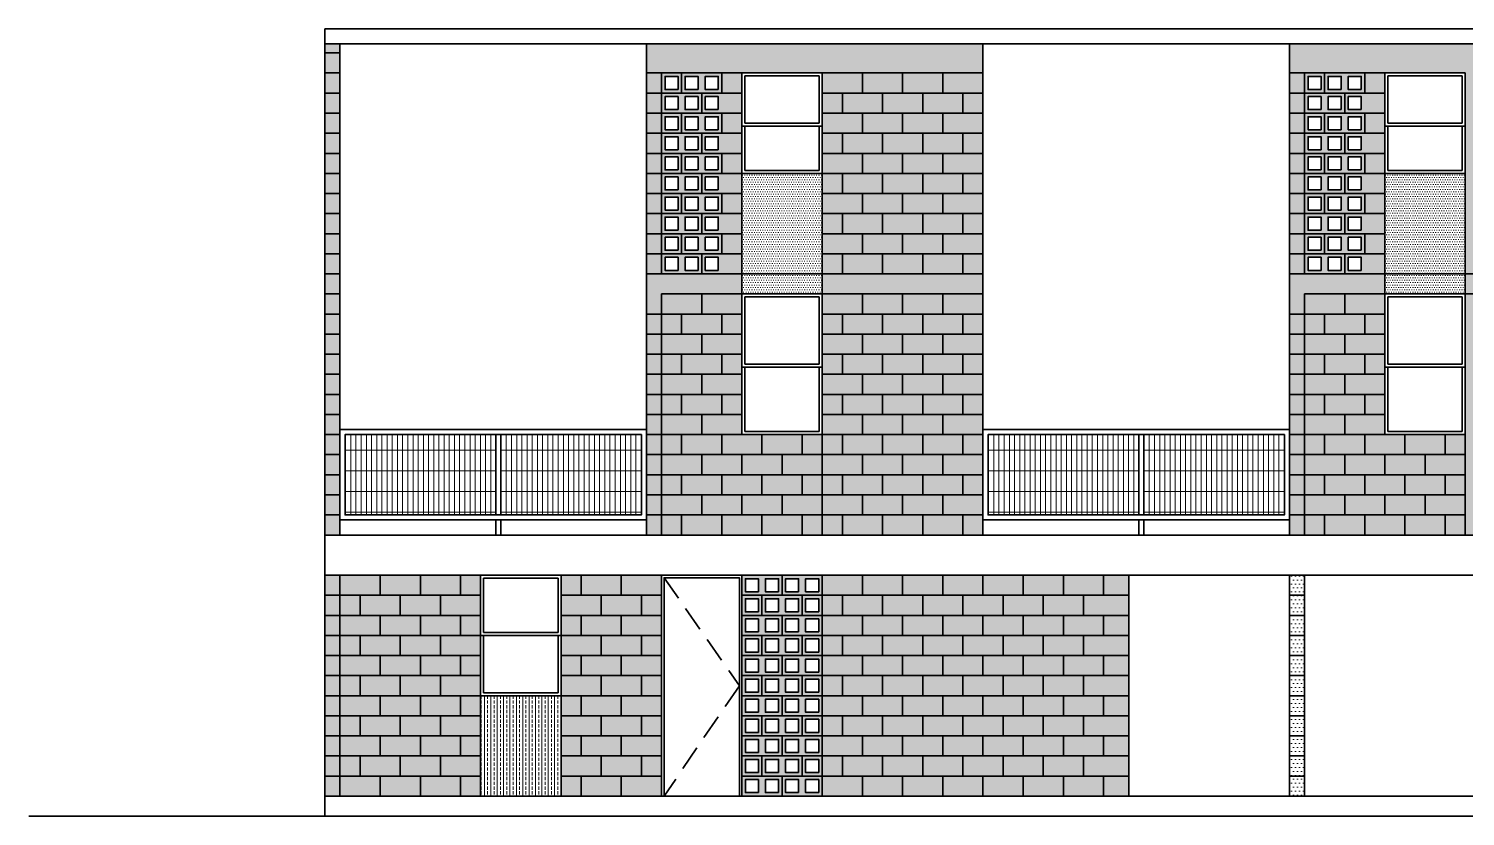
# Model space of a CAD drawing. Header units: inches. Extents: x 5.4 to 30.9, y 7.9 to 27.5.
# Drawn here: x 5.36 to 19.66, y 7.87 to 15.71 of the extents above; entities that cross this region are included whole.
import ezdxf

# ---------------------------------------------------------------- set-up
doc = ezdxf.new("R2010")
doc.units = ezdxf.units.IN
doc.header["$MEASUREMENT"] = 0
doc.linetypes.add('HIDDEN', pattern=[0.375, 0.25, -0.125])
for name, color, linetype, lineweight in [('A-ELEV-MBE1', 7, 'Continuous', 35), ('A-ELEV-PATT', 8, 'Continuous', 18), ('A-SECT-MCUT', 7, 'Continuous', 35)]:
    doc.layers.add(name, color=color, linetype=linetype, lineweight=lineweight)
pattern_1 = [(90, (-22.28108, -252.227514), (-0.05159375, 2e-17), []), (180, (-22.28108, -252.22751), (-8e-17, -0.206375), [])]
pattern_2 = [(90, (-28.68108, -252.227514), (-0.05159375, 2e-17), []), (180, (-28.68108, -252.22751), (-8e-17, -0.206375), [])]
pattern_3 = [(360, (-15.88108, -252.227514), (0.01984375, 0.0396875), [0, -0.0396875])]

msp = doc.modelspace()

# ---------------------------------------------------------------- hatches: boundary and pattern name
at = {"layer": 'A-ELEV-PATT'}
h = msp.add_hatch(dxfattribs=at)
h.set_pattern_fill('DOTS', color=256, scale=0.025, angle=180, style=0)
h.set_pattern_definition(pattern_3)
h.paths.add_polyline_path([(8.462, 15.274), (8.312, 15.274), (8.312, 10.674), (8.462, 10.674)])
h.paths.add_polyline_path([(8.462, 15.565), (8.312, 15.565), (8.312, 15.274), (8.462, 15.274)])
h = msp.add_hatch(dxfattribs=at)
h.set_pattern_fill('DOTS', color=256, scale=0.025, angle=180, style=0)
h.set_pattern_definition(pattern_3)
h.paths.add_polyline_path([(14.862, 15.565), (11.512, 15.565), (11.512, 10.674), (14.862, 10.674)])
h.paths.add_polyline_path([(13.262, 11.674), (12.462, 11.674), (12.462, 15.274), (13.262, 15.274)], flags=16)
h.paths.add_polyline_path([(12.227, 13.509), (12.097, 13.509), (12.097, 13.639), (12.227, 13.639)], flags=16)
h.paths.add_polyline_path([(12.227, 13.439), (12.227, 13.309), (12.097, 13.309), (12.097, 13.439)], flags=16)
h.paths.add_polyline_path([(12.227, 13.709), (12.097, 13.709), (12.097, 13.839), (12.227, 13.839)], flags=16)
h.paths.add_polyline_path([(12.227, 13.909), (12.097, 13.909), (12.097, 14.039), (12.227, 14.039)], flags=16)
h.paths.add_polyline_path([(12.227, 14.109), (12.097, 14.109), (12.097, 14.239), (12.227, 14.239)], flags=16)
h.paths.add_polyline_path([(12.227, 14.309), (12.097, 14.309), (12.097, 14.439), (12.227, 14.439)], flags=16)
h.paths.add_polyline_path([(12.027, 13.509), (11.897, 13.509), (11.897, 13.639), (12.027, 13.639)], flags=16)
h.paths.add_polyline_path([(12.027, 13.439), (12.027, 13.309), (11.897, 13.309), (11.897, 13.439)], flags=16)
h.paths.add_polyline_path([(12.027, 13.709), (11.897, 13.709), (11.897, 13.839), (12.027, 13.839)], flags=16)
h.paths.add_polyline_path([(12.027, 13.909), (11.897, 13.909), (11.897, 14.039), (12.027, 14.039)], flags=16)
h.paths.add_polyline_path([(12.227, 14.509), (12.097, 14.509), (12.097, 14.639), (12.227, 14.639)], flags=16)
h.paths.add_polyline_path([(12.027, 14.109), (11.897, 14.109), (11.897, 14.239), (12.027, 14.239)], flags=16)
h.paths.add_polyline_path([(12.027, 14.309), (11.897, 14.309), (11.897, 14.439), (12.027, 14.439)], flags=16)
h.paths.add_polyline_path([(12.227, 14.709), (12.097, 14.709), (12.097, 14.839), (12.227, 14.839)], flags=16)
h.paths.add_polyline_path([(11.827, 13.509), (11.697, 13.509), (11.697, 13.639), (11.827, 13.639)], flags=16)
h.paths.add_polyline_path([(11.827, 13.439), (11.827, 13.309), (11.697, 13.309), (11.697, 13.439)], flags=16)
h.paths.add_polyline_path([(11.827, 13.709), (11.697, 13.709), (11.697, 13.839), (11.827, 13.839)], flags=16)
h.paths.add_polyline_path([(12.027, 14.509), (11.897, 14.509), (11.897, 14.639), (12.027, 14.639)], flags=16)
h.paths.add_polyline_path([(11.827, 13.909), (11.697, 13.909), (11.697, 14.039), (11.827, 14.039)], flags=16)
h.paths.add_polyline_path([(12.227, 14.909), (12.097, 14.909), (12.097, 15.039), (12.227, 15.039)], flags=16)
h.paths.add_polyline_path([(11.827, 14.109), (11.697, 14.109), (11.697, 14.239), (11.827, 14.239)], flags=16)
h.paths.add_polyline_path([(12.027, 14.709), (11.897, 14.709), (11.897, 14.839), (12.027, 14.839)], flags=16)
h.paths.add_polyline_path([(11.827, 14.309), (11.697, 14.309), (11.697, 14.439), (11.827, 14.439)], flags=16)
h.paths.add_polyline_path([(12.227, 15.109), (12.097, 15.109), (12.097, 15.239), (12.227, 15.239)], flags=16)
h.paths.add_polyline_path([(11.827, 14.509), (11.697, 14.509), (11.697, 14.639), (11.827, 14.639)], flags=16)
h.paths.add_polyline_path([(12.027, 14.909), (11.897, 14.909), (11.897, 15.039), (12.027, 15.039)], flags=16)
h.paths.add_polyline_path([(11.827, 14.709), (11.697, 14.709), (11.697, 14.839), (11.827, 14.839)], flags=16)
h.paths.add_polyline_path([(12.027, 15.109), (11.897, 15.109), (11.897, 15.239), (12.027, 15.239)], flags=16)
h.paths.add_polyline_path([(11.827, 14.909), (11.697, 14.909), (11.697, 15.039), (11.827, 15.039)], flags=16)
h.paths.add_polyline_path([(11.827, 15.109), (11.697, 15.109), (11.697, 15.239), (11.827, 15.239)], flags=16)
h = msp.add_hatch(dxfattribs=at)
h.set_pattern_fill('DOTS', color=256, scale=0.025, angle=180, style=0)
h.set_pattern_definition([(360, (-9.48108, -252.227514), (0.01984375, 0.0396875), [0, -0.0396875])])
h.paths.add_polyline_path([(21.262, 15.565), (17.912, 15.565), (17.912, 10.674), (21.262, 10.674)])
h.paths.add_polyline_path([(19.662, 11.674), (18.862, 11.674), (18.862, 15.274), (19.662, 15.274)], flags=16)
h.paths.add_polyline_path([(18.627, 13.509), (18.497, 13.509), (18.497, 13.639), (18.627, 13.639)], flags=16)
h.paths.add_polyline_path([(18.627, 13.439), (18.627, 13.309), (18.497, 13.309), (18.497, 13.439)], flags=16)
h.paths.add_polyline_path([(18.627, 13.709), (18.497, 13.709), (18.497, 13.839), (18.627, 13.839)], flags=16)
h.paths.add_polyline_path([(18.627, 13.909), (18.497, 13.909), (18.497, 14.039), (18.627, 14.039)], flags=16)
h.paths.add_polyline_path([(18.627, 14.109), (18.497, 14.109), (18.497, 14.239), (18.627, 14.239)], flags=16)
h.paths.add_polyline_path([(18.627, 14.309), (18.497, 14.309), (18.497, 14.439), (18.627, 14.439)], flags=16)
h.paths.add_polyline_path([(18.427, 13.509), (18.297, 13.509), (18.297, 13.639), (18.427, 13.639)], flags=16)
h.paths.add_polyline_path([(18.427, 13.439), (18.427, 13.309), (18.297, 13.309), (18.297, 13.439)], flags=16)
h.paths.add_polyline_path([(18.427, 13.709), (18.297, 13.709), (18.297, 13.839), (18.427, 13.839)], flags=16)
h.paths.add_polyline_path([(18.427, 13.909), (18.297, 13.909), (18.297, 14.039), (18.427, 14.039)], flags=16)
h.paths.add_polyline_path([(18.627, 14.509), (18.497, 14.509), (18.497, 14.639), (18.627, 14.639)], flags=16)
h.paths.add_polyline_path([(18.427, 14.109), (18.297, 14.109), (18.297, 14.239), (18.427, 14.239)], flags=16)
h.paths.add_polyline_path([(18.427, 14.309), (18.297, 14.309), (18.297, 14.439), (18.427, 14.439)], flags=16)
h.paths.add_polyline_path([(18.627, 14.709), (18.497, 14.709), (18.497, 14.839), (18.627, 14.839)], flags=16)
h.paths.add_polyline_path([(18.227, 13.509), (18.097, 13.509), (18.097, 13.639), (18.227, 13.639)], flags=16)
h.paths.add_polyline_path([(18.227, 13.439), (18.227, 13.309), (18.097, 13.309), (18.097, 13.439)], flags=16)
h.paths.add_polyline_path([(18.227, 13.709), (18.097, 13.709), (18.097, 13.839), (18.227, 13.839)], flags=16)
h.paths.add_polyline_path([(18.427, 14.509), (18.297, 14.509), (18.297, 14.639), (18.427, 14.639)], flags=16)
h.paths.add_polyline_path([(18.227, 13.909), (18.097, 13.909), (18.097, 14.039), (18.227, 14.039)], flags=16)
h.paths.add_polyline_path([(18.627, 14.909), (18.497, 14.909), (18.497, 15.039), (18.627, 15.039)], flags=16)
h.paths.add_polyline_path([(18.227, 14.109), (18.097, 14.109), (18.097, 14.239), (18.227, 14.239)], flags=16)
h.paths.add_polyline_path([(18.427, 14.709), (18.297, 14.709), (18.297, 14.839), (18.427, 14.839)], flags=16)
h.paths.add_polyline_path([(18.227, 14.309), (18.097, 14.309), (18.097, 14.439), (18.227, 14.439)], flags=16)
h.paths.add_polyline_path([(18.627, 15.109), (18.497, 15.109), (18.497, 15.239), (18.627, 15.239)], flags=16)
h.paths.add_polyline_path([(18.227, 14.509), (18.097, 14.509), (18.097, 14.639), (18.227, 14.639)], flags=16)
h.paths.add_polyline_path([(18.427, 14.909), (18.297, 14.909), (18.297, 15.039), (18.427, 15.039)], flags=16)
h.paths.add_polyline_path([(18.227, 14.709), (18.097, 14.709), (18.097, 14.839), (18.227, 14.839)], flags=16)
h.paths.add_polyline_path([(18.427, 15.109), (18.297, 15.109), (18.297, 15.239), (18.427, 15.239)], flags=16)
h.paths.add_polyline_path([(18.227, 14.909), (18.097, 14.909), (18.097, 15.039), (18.227, 15.039)], flags=16)
h.paths.add_polyline_path([(18.227, 15.109), (18.097, 15.109), (18.097, 15.239), (18.227, 15.239)], flags=16)
h = msp.add_hatch(dxfattribs=at)
h.set_pattern_fill('DOTS', color=256, scale=0.015, angle=180, style=0)
h.set_pattern_definition([(360, (-15.88108, -252.227514), (0.01190625, 0.0238125), [0, -0.0238125])])
h.paths.add_polyline_path([(13.262, 14.274), (12.462, 14.274), (12.462, 13.074), (13.262, 13.074)])
h = msp.add_hatch(dxfattribs=at)
h.set_pattern_fill('DOTS', color=256, scale=0.015, angle=180, style=0)
h.set_pattern_definition([(360, (-9.48108, -252.227514), (0.01190625, 0.0238125), [0, -0.0238125])])
h.paths.add_polyline_path([(19.662, 14.274), (18.862, 14.274), (18.862, 13.074), (19.662, 13.074)])
h = msp.add_hatch(dxfattribs=at)
h.set_pattern_fill('GRATE', color=256, scale=0.065, angle=270, style=0)
h.set_pattern_definition(pattern_2)
h.paths.add_polyline_path([(8.512, 10.874), (10.012, 10.874), (10.012, 11.674), (8.512, 11.674)])
h = msp.add_hatch(dxfattribs=at)
h.set_pattern_fill('GRATE', color=256, scale=0.065, angle=270, style=0)
h.set_pattern_definition(pattern_2)
h.paths.add_polyline_path([(11.462, 11.674), (10.062, 11.674), (10.062, 10.874), (11.462, 10.874)])
h = msp.add_hatch(dxfattribs=at)
h.set_pattern_fill('GRATE', color=256, scale=0.065, angle=270, style=0)
h.set_pattern_definition(pattern_1)
h.paths.add_polyline_path([(14.912, 10.874), (16.412, 10.874), (16.412, 11.674), (14.912, 11.674)])
h = msp.add_hatch(dxfattribs=at)
h.set_pattern_fill('GRATE', color=256, scale=0.065, angle=270, style=0)
h.set_pattern_definition(pattern_1)
h.paths.add_polyline_path([(17.862, 11.674), (16.462, 11.674), (16.462, 10.874), (17.862, 10.874)])
h = msp.add_hatch(dxfattribs=at)
h.set_pattern_fill('DOTS', color=256, scale=0.025, angle=180, style=0)
h.set_pattern_definition(pattern_3)
h.paths.add_polyline_path([(9.862, 10.274), (8.312, 10.274), (8.312, 8.074), (9.862, 8.074)])
h.paths.add_polyline_path([(11.662, 10.274), (10.662, 10.274), (10.662, 8.074), (11.662, 8.074)])
h = msp.add_hatch(dxfattribs=at)
h.set_pattern_fill('DOTS', color=256, scale=0.025, angle=180, style=0)
h.set_pattern_definition(pattern_3)
h.paths.add_polyline_path([(12.462, 10.274), (12.462, 8.074), (16.312, 8.074), (16.312, 10.274)])
h.paths.add_polyline_path([(13.227, 9.639), (13.227, 9.509), (13.097, 9.509), (13.097, 9.639)], flags=16)
h.paths.add_polyline_path([(13.227, 9.709), (13.097, 9.709), (13.097, 9.839), (13.227, 9.839)], flags=16)
h.paths.add_polyline_path([(13.227, 9.439), (13.227, 9.309), (13.097, 9.309), (13.097, 9.439)], flags=16)
h.paths.add_polyline_path([(13.227, 9.909), (13.097, 9.909), (13.097, 10.039), (13.227, 10.039)], flags=16)
h.paths.add_polyline_path([(13.227, 9.239), (13.227, 9.109), (13.097, 9.109), (13.097, 9.239)], flags=16)
h.paths.add_polyline_path([(13.227, 10.109), (13.097, 10.109), (13.097, 10.239), (13.227, 10.239)], flags=16)
h.paths.add_polyline_path([(13.027, 9.639), (13.027, 9.509), (12.897, 9.509), (12.897, 9.639)], flags=16)
h.paths.add_polyline_path([(13.027, 9.709), (12.897, 9.709), (12.897, 9.839), (13.027, 9.839)], flags=16)
h.paths.add_polyline_path([(13.027, 9.439), (13.027, 9.309), (12.897, 9.309), (12.897, 9.439)], flags=16)
h.paths.add_polyline_path([(13.227, 9.039), (13.227, 8.909), (13.097, 8.909), (13.097, 9.039)], flags=16)
h.paths.add_polyline_path([(13.027, 9.909), (12.897, 9.909), (12.897, 10.039), (13.027, 10.039)], flags=16)
h.paths.add_polyline_path([(13.027, 9.239), (13.027, 9.109), (12.897, 9.109), (12.897, 9.239)], flags=16)
h.paths.add_polyline_path([(13.027, 10.109), (12.897, 10.109), (12.897, 10.239), (13.027, 10.239)], flags=16)
h.paths.add_polyline_path([(13.227, 8.839), (13.227, 8.709), (13.097, 8.709), (13.097, 8.839)], flags=16)
h.paths.add_polyline_path([(13.027, 9.039), (13.027, 8.909), (12.897, 8.909), (12.897, 9.039)], flags=16)
h.paths.add_polyline_path([(12.827, 9.639), (12.827, 9.509), (12.697, 9.509), (12.697, 9.639)], flags=16)
h.paths.add_polyline_path([(12.827, 9.709), (12.697, 9.709), (12.697, 9.839), (12.827, 9.839)], flags=16)
h.paths.add_polyline_path([(12.827, 9.439), (12.827, 9.309), (12.697, 9.309), (12.697, 9.439)], flags=16)
h.paths.add_polyline_path([(12.827, 9.909), (12.697, 9.909), (12.697, 10.039), (12.827, 10.039)], flags=16)
h.paths.add_polyline_path([(12.827, 9.239), (12.827, 9.109), (12.697, 9.109), (12.697, 9.239)], flags=16)
h.paths.add_polyline_path([(12.827, 10.109), (12.697, 10.109), (12.697, 10.239), (12.827, 10.239)], flags=16)
h.paths.add_polyline_path([(13.027, 8.839), (13.027, 8.709), (12.897, 8.709), (12.897, 8.839)], flags=16)
h.paths.add_polyline_path([(13.227, 8.639), (13.227, 8.509), (13.097, 8.509), (13.097, 8.639)], flags=16)
h.paths.add_polyline_path([(12.827, 9.039), (12.827, 8.909), (12.697, 8.909), (12.697, 9.039)], flags=16)
h.paths.add_polyline_path([(12.627, 9.639), (12.627, 9.509), (12.497, 9.509), (12.497, 9.639)], flags=16)
h.paths.add_polyline_path([(12.627, 9.709), (12.497, 9.709), (12.497, 9.839), (12.627, 9.839)], flags=16)
h.paths.add_polyline_path([(12.627, 9.439), (12.627, 9.309), (12.497, 9.309), (12.497, 9.439)], flags=16)
h.paths.add_polyline_path([(12.627, 9.909), (12.497, 9.909), (12.497, 10.039), (12.627, 10.039)], flags=16)
h.paths.add_polyline_path([(13.027, 8.639), (13.027, 8.509), (12.897, 8.509), (12.897, 8.639)], flags=16)
h.paths.add_polyline_path([(12.627, 9.239), (12.627, 9.109), (12.497, 9.109), (12.497, 9.239)], flags=16)
h.paths.add_polyline_path([(12.827, 8.839), (12.827, 8.709), (12.697, 8.709), (12.697, 8.839)], flags=16)
h.paths.add_polyline_path([(12.627, 10.109), (12.497, 10.109), (12.497, 10.239), (12.627, 10.239)], flags=16)
h.paths.add_polyline_path([(13.227, 8.439), (13.227, 8.309), (13.097, 8.309), (13.097, 8.439)], flags=16)
h.paths.add_polyline_path([(12.627, 9.039), (12.627, 8.909), (12.497, 8.909), (12.497, 9.039)], flags=16)
h.paths.add_polyline_path([(12.827, 8.639), (12.827, 8.509), (12.697, 8.509), (12.697, 8.639)], flags=16)
h.paths.add_polyline_path([(13.027, 8.439), (13.027, 8.309), (12.897, 8.309), (12.897, 8.439)], flags=16)
h.paths.add_polyline_path([(12.627, 8.839), (12.627, 8.709), (12.497, 8.709), (12.497, 8.839)], flags=16)
h.paths.add_polyline_path([(13.227, 8.239), (13.227, 8.109), (13.097, 8.109), (13.097, 8.239)], flags=16)
h.paths.add_polyline_path([(12.827, 8.439), (12.827, 8.309), (12.697, 8.309), (12.697, 8.439)], flags=16)
h.paths.add_polyline_path([(12.627, 8.639), (12.627, 8.509), (12.497, 8.509), (12.497, 8.639)], flags=16)
h.paths.add_polyline_path([(13.027, 8.239), (13.027, 8.109), (12.897, 8.109), (12.897, 8.239)], flags=16)
h.paths.add_polyline_path([(12.627, 8.439), (12.627, 8.309), (12.497, 8.309), (12.497, 8.439)], flags=16)
h.paths.add_polyline_path([(12.827, 8.239), (12.827, 8.109), (12.697, 8.109), (12.697, 8.239)], flags=16)
h.paths.add_polyline_path([(12.627, 8.239), (12.627, 8.109), (12.497, 8.109), (12.497, 8.239)], flags=16)
h = msp.add_hatch(dxfattribs=at)
h.set_pattern_fill('DOTS', color=256, scale=0.025, angle=180, style=0)
h.set_pattern_definition(pattern_3)
h.paths.add_polyline_path([(18.062, 10.274), (17.912, 10.274), (17.912, 8.074), (18.062, 8.074)])
h = msp.add_hatch(dxfattribs=at)
h.set_pattern_fill('BRASS', color=256, scale=0.01, angle=270, style=0)
h.set_pattern_definition([(90, (-15.88108, -252.227514), (-0.0635, 2e-17), []), (90, (-15.91283, -252.227514), (-0.0635, 2e-17), [0.03175, -0.015875])])
h.paths.add_polyline_path([(10.662, 9.074), (9.862, 9.074), (9.862, 8.074), (10.662, 8.074)])

# ---------------------------------------------------------------- linework, layer by layer
at = {"layer": 'A-ELEV-MBE1'}
for p, q in [((27.662, 15.715), (8.312, 15.715)), ((8.312, 15.565), (8.312, 15.715)), ((27.662, 15.565), (8.312, 15.565)), ((8.312, 15.565), (8.312, 7.874)), ((8.462, 15.474), (8.312, 15.474)), ((8.462, 15.565), (8.462, 10.674)), ((11.512, 15.565), (11.512, 10.674)), ((14.862, 15.565), (14.862, 10.674)), ((17.912, 15.565), (17.912, 10.674)), ((8.462, 15.274), (8.312, 15.274)), ((11.662, 15.274), (11.512, 15.274)), ((12.462, 15.274), (11.662, 15.274)), ((11.662, 13.274), (11.662, 15.274)), ((11.862, 15.074), (11.862, 15.274)), ((11.862, 15.074), (11.862, 15.274)), ((12.262, 15.074), (12.262, 15.274)), ((12.262, 15.074), (12.262, 15.274)), ((12.462, 15.274), (12.462, 13.074)), ((13.262, 15.274), (12.462, 15.274)), ((13.232, 15.244), (12.492, 15.244)), ((12.492, 15.244), (12.492, 14.774)), ((13.232, 15.244), (13.232, 14.774)), ((13.262, 15.274), (13.262, 13.074)), ((14.862, 15.274), (13.262, 15.274)), ((13.662, 15.274), (13.662, 15.074)), ((14.062, 15.274), (14.062, 15.074)), ((14.462, 15.274), (14.462, 15.074)), ((18.062, 15.274), (17.912, 15.274)), ((18.862, 15.274), (18.062, 15.274)), ((18.062, 13.274), (18.062, 15.274)), ((18.262, 15.074), (18.262, 15.274)), ((18.262, 15.074), (18.262, 15.274)), ((18.662, 15.074), (18.662, 15.274)), ((18.662, 15.074), (18.662, 15.274)), ((18.862, 15.274), (18.862, 13.074)), ((19.662, 15.274), (18.862, 15.274)), ((19.632, 15.244), (18.892, 15.244)), ((18.892, 15.244), (18.892, 14.774)), ((19.632, 15.244), (19.632, 14.774)), ((19.662, 15.274), (19.662, 13.074)), ((8.462, 15.074), (8.312, 15.074)), ((11.662, 15.074), (11.512, 15.074)), ((12.462, 15.074), (11.662, 15.074)), ((12.062, 14.874), (12.062, 15.074)), ((12.062, 14.874), (12.062, 15.074)), ((14.862, 15.074), (13.262, 15.074)), ((13.462, 15.074), (13.462, 14.874)), ((13.862, 15.074), (13.862, 14.874)), ((14.262, 15.074), (14.262, 14.874)), ((14.662, 15.074), (14.662, 14.874)), ((18.062, 15.074), (17.912, 15.074)), ((18.862, 15.074), (18.062, 15.074)), ((18.462, 14.874), (18.462, 15.074)), ((18.462, 14.874), (18.462, 15.074)), ((8.462, 14.874), (8.312, 14.874)), ((11.662, 14.874), (11.512, 14.874)), ((12.462, 14.874), (11.662, 14.874)), ((11.862, 14.674), (11.862, 14.874)), ((11.862, 14.674), (11.862, 14.874)), ((12.262, 14.674), (12.262, 14.874)), ((12.262, 14.674), (12.262, 14.874)), ((14.862, 14.874), (13.262, 14.874)), ((13.662, 14.874), (13.662, 14.674)), ((14.062, 14.874), (14.062, 14.674)), ((14.462, 14.874), (14.462, 14.674)), ((18.062, 14.874), (17.912, 14.874)), ((18.862, 14.874), (18.062, 14.874)), ((18.262, 14.674), (18.262, 14.874)), ((18.262, 14.674), (18.262, 14.874)), ((18.662, 14.674), (18.662, 14.874)), ((18.662, 14.674), (18.662, 14.874)), ((12.492, 14.744), (12.492, 14.304)), ((13.232, 14.744), (13.232, 14.304)), ((18.892, 14.744), (18.892, 14.304)), ((19.632, 14.744), (19.632, 14.304)), ((8.462, 14.674), (8.312, 14.674)), ((11.662, 14.674), (11.512, 14.674)), ((12.462, 14.674), (11.662, 14.674)), ((12.062, 14.474), (12.062, 14.674)), ((12.062, 14.474), (12.062, 14.674)), ((14.862, 14.674), (13.262, 14.674)), ((13.462, 14.674), (13.462, 14.474)), ((13.862, 14.674), (13.862, 14.474)), ((14.262, 14.674), (14.262, 14.474)), ((14.662, 14.674), (14.662, 14.474)), ((18.062, 14.674), (17.912, 14.674)), ((18.862, 14.674), (18.062, 14.674)), ((18.462, 14.474), (18.462, 14.674)), ((18.462, 14.474), (18.462, 14.674)), ((8.462, 14.474), (8.312, 14.474)), ((11.662, 14.474), (11.512, 14.474)), ((12.462, 14.474), (11.662, 14.474)), ((11.862, 14.274), (11.862, 14.474)), ((11.862, 14.274), (11.862, 14.474)), ((12.262, 14.274), (12.262, 14.474)), ((12.262, 14.274), (12.262, 14.474)), ((14.862, 14.474), (13.262, 14.474)), ((13.662, 14.474), (13.662, 14.274)), ((14.062, 14.474), (14.062, 14.274)), ((14.462, 14.474), (14.462, 14.274)), ((18.062, 14.474), (17.912, 14.474)), ((18.862, 14.474), (18.062, 14.474)), ((18.262, 14.274), (18.262, 14.474)), ((18.262, 14.274), (18.262, 14.474)), ((18.662, 14.274), (18.662, 14.474)), ((18.662, 14.274), (18.662, 14.474)), ((13.232, 14.304), (12.492, 14.304)), ((19.632, 14.304), (18.892, 14.304)), ((8.462, 14.274), (8.312, 14.274)), ((11.662, 14.274), (11.512, 14.274)), ((12.462, 14.274), (11.662, 14.274)), ((12.062, 14.074), (12.062, 14.274)), ((12.062, 14.074), (12.062, 14.274)), ((13.262, 14.274), (12.462, 14.274)), ((14.862, 14.274), (13.262, 14.274)), ((13.462, 14.274), (13.462, 14.074)), ((13.862, 14.274), (13.862, 14.074)), ((14.262, 14.274), (14.262, 14.074)), ((14.662, 14.274), (14.662, 14.074)), ((18.062, 14.274), (17.912, 14.274)), ((18.862, 14.274), (18.062, 14.274)), ((18.462, 14.074), (18.462, 14.274)), ((18.462, 14.074), (18.462, 14.274)), ((19.662, 14.274), (18.862, 14.274)), ((8.462, 14.074), (8.312, 14.074)), ((11.662, 14.074), (11.512, 14.074)), ((12.462, 14.074), (11.662, 14.074)), ((11.862, 13.874), (11.862, 14.074)), ((11.862, 13.874), (11.862, 14.074)), ((12.262, 13.874), (12.262, 14.074)), ((12.262, 13.874), (12.262, 14.074)), ((14.862, 14.074), (13.262, 14.074)), ((13.662, 14.074), (13.662, 13.874)), ((14.062, 14.074), (14.062, 13.874)), ((14.462, 14.074), (14.462, 13.874)), ((18.062, 14.074), (17.912, 14.074)), ((18.862, 14.074), (18.062, 14.074)), ((18.262, 13.874), (18.262, 14.074)), ((18.262, 13.874), (18.262, 14.074)), ((18.662, 13.874), (18.662, 14.074)), ((18.662, 13.874), (18.662, 14.074)), ((8.462, 13.874), (8.312, 13.874)), ((11.662, 13.874), (11.512, 13.874)), ((12.462, 13.874), (11.662, 13.874)), ((12.062, 13.674), (12.062, 13.874)), ((14.862, 13.874), (13.262, 13.874)), ((13.462, 13.874), (13.462, 13.674)), ((13.862, 13.874), (13.862, 13.674)), ((14.262, 13.874), (14.262, 13.674)), ((14.662, 13.874), (14.662, 13.674)), ((18.062, 13.874), (17.912, 13.874)), ((18.862, 13.874), (18.062, 13.874)), ((18.462, 13.674), (18.462, 13.874)), ((8.462, 13.674), (8.312, 13.674)), ((11.662, 13.674), (11.512, 13.674)), ((12.462, 13.674), (11.662, 13.674)), ((11.862, 13.474), (11.862, 13.674)), ((12.262, 13.474), (12.262, 13.674)), ((14.862, 13.674), (13.262, 13.674)), ((13.662, 13.674), (13.662, 13.474)), ((14.062, 13.674), (14.062, 13.474)), ((14.462, 13.674), (14.462, 13.474)), ((18.062, 13.674), (17.912, 13.674)), ((18.862, 13.674), (18.062, 13.674)), ((18.262, 13.474), (18.262, 13.674)), ((18.662, 13.474), (18.662, 13.674)), ((8.462, 13.474), (8.312, 13.474)), ((11.662, 13.474), (11.512, 13.474)), ((12.462, 13.474), (11.662, 13.474)), ((12.062, 13.274), (12.062, 13.474)), ((14.862, 13.474), (13.262, 13.474)), ((13.462, 13.474), (13.462, 13.274)), ((13.862, 13.474), (13.862, 13.274)), ((14.262, 13.474), (14.262, 13.274)), ((14.662, 13.474), (14.662, 13.274)), ((18.062, 13.474), (17.912, 13.474)), ((18.862, 13.474), (18.062, 13.474)), ((18.462, 13.274), (18.462, 13.474)), ((8.462, 13.274), (8.312, 13.274)), ((11.512, 13.274), (14.862, 13.274)), ((17.912, 13.274), (21.262, 13.274)), ((8.462, 13.074), (8.312, 13.074)), ((11.662, 13.074), (11.662, 12.874)), ((11.662, 13.074), (14.862, 13.074)), ((12.062, 13.074), (12.062, 12.874)), ((12.462, 13.074), (12.462, 11.674)), ((13.262, 13.074), (12.462, 13.074)), ((13.232, 13.044), (12.492, 13.044)), ((12.492, 13.044), (12.492, 12.374)), ((13.232, 13.044), (13.232, 12.374)), ((13.262, 13.074), (13.262, 11.674)), ((13.662, 13.074), (13.662, 12.874)), ((14.062, 13.074), (14.062, 12.874)), ((14.462, 13.074), (14.462, 12.874)), ((18.062, 13.074), (18.062, 12.874)), ((18.062, 13.074), (21.262, 13.074)), ((18.462, 13.074), (18.462, 12.874)), ((18.862, 13.074), (18.862, 11.674)), ((19.662, 13.074), (18.862, 13.074)), ((19.632, 13.044), (18.892, 13.044)), ((18.892, 13.044), (18.892, 12.374)), ((19.632, 13.044), (19.632, 12.374)), ((19.662, 13.074), (19.662, 11.674)), ((8.462, 12.874), (8.312, 12.874)), ((11.662, 12.874), (11.512, 12.874)), ((11.662, 12.874), (11.662, 10.674)), ((12.462, 12.874), (11.662, 12.874)), ((11.862, 12.874), (11.862, 12.674)), ((12.262, 12.874), (12.262, 12.674)), ((14.862, 12.874), (13.262, 12.874)), ((13.462, 12.874), (13.462, 12.674)), ((13.862, 12.874), (13.862, 12.674)), ((14.262, 12.874), (14.262, 12.674)), ((14.662, 12.874), (14.662, 12.674)), ((18.062, 12.874), (17.912, 12.874)), ((18.062, 12.874), (18.062, 10.674)), ((18.862, 12.874), (18.062, 12.874)), ((18.262, 12.874), (18.262, 12.674)), ((18.662, 12.874), (18.662, 12.674)), ((8.462, 12.674), (8.312, 12.674)), ((11.662, 12.674), (11.512, 12.674)), ((12.462, 12.674), (11.662, 12.674)), ((12.062, 12.674), (12.062, 12.474)), ((14.862, 12.674), (13.262, 12.674)), ((13.662, 12.674), (13.662, 12.474)), ((14.062, 12.674), (14.062, 12.474)), ((14.462, 12.674), (14.462, 12.474)), ((18.062, 12.674), (17.912, 12.674)), ((18.862, 12.674), (18.062, 12.674)), ((18.462, 12.674), (18.462, 12.474)), ((8.462, 12.474), (8.312, 12.474)), ((11.662, 12.474), (11.512, 12.474)), ((12.462, 12.474), (11.662, 12.474)), ((11.862, 12.474), (11.862, 12.274)), ((12.262, 12.474), (12.262, 12.274)), ((14.862, 12.474), (13.262, 12.474)), ((13.462, 12.474), (13.462, 12.274)), ((13.862, 12.474), (13.862, 12.274)), ((14.262, 12.474), (14.262, 12.274)), ((14.662, 12.474), (14.662, 12.274)), ((18.062, 12.474), (17.912, 12.474)), ((18.862, 12.474), (18.062, 12.474)), ((18.262, 12.474), (18.262, 12.274)), ((18.662, 12.474), (18.662, 12.274)), ((12.492, 12.344), (12.492, 11.704)), ((13.232, 12.344), (13.232, 11.704)), ((18.892, 12.344), (18.892, 11.704)), ((19.632, 12.344), (19.632, 11.704)), ((8.462, 12.274), (8.312, 12.274)), ((11.662, 12.274), (11.512, 12.274)), ((12.462, 12.274), (11.662, 12.274)), ((12.062, 12.274), (12.062, 12.074)), ((14.862, 12.274), (13.262, 12.274)), ((13.662, 12.274), (13.662, 12.074)), ((14.062, 12.274), (14.062, 12.074)), ((14.462, 12.274), (14.462, 12.074)), ((18.062, 12.274), (17.912, 12.274)), ((18.862, 12.274), (18.062, 12.274)), ((18.462, 12.274), (18.462, 12.074)), ((8.462, 12.074), (8.312, 12.074)), ((11.662, 12.074), (11.512, 12.074)), ((12.462, 12.074), (11.662, 12.074)), ((11.862, 12.074), (11.862, 11.874)), ((12.262, 12.074), (12.262, 11.874)), ((14.862, 12.074), (13.262, 12.074)), ((13.462, 12.074), (13.462, 11.874)), ((13.862, 12.074), (13.862, 11.874)), ((14.262, 12.074), (14.262, 11.874)), ((14.662, 12.074), (14.662, 11.874)), ((18.062, 12.074), (17.912, 12.074)), ((18.862, 12.074), (18.062, 12.074)), ((18.262, 12.074), (18.262, 11.874)), ((18.662, 12.074), (18.662, 11.874)), ((8.462, 11.874), (8.312, 11.874)), ((11.662, 11.874), (11.512, 11.874)), ((12.462, 11.874), (11.662, 11.874)), ((12.062, 11.874), (12.062, 11.674)), ((14.862, 11.874), (13.262, 11.874)), ((13.662, 11.874), (13.662, 11.674)), ((14.062, 11.874), (14.062, 11.674)), ((14.462, 11.874), (14.462, 11.674)), ((18.062, 11.874), (17.912, 11.874)), ((18.862, 11.874), (18.062, 11.874)), ((18.462, 11.874), (18.462, 11.674)), ((8.462, 11.674), (8.312, 11.674)), ((11.512, 11.724), (8.462, 11.724)), ((11.662, 11.674), (11.512, 11.674)), ((12.462, 11.674), (11.662, 11.674)), ((11.862, 11.674), (11.862, 11.474)), ((12.262, 11.674), (12.262, 11.474)), ((13.262, 11.674), (12.462, 11.674)), ((13.232, 11.704), (12.492, 11.704)), ((12.662, 11.674), (12.662, 11.474)), ((13.062, 11.674), (13.062, 11.474)), ((14.862, 11.674), (13.262, 11.674)), ((13.262, 11.674), (13.262, 10.674)), ((13.462, 11.674), (13.462, 11.474)), ((13.862, 11.674), (13.862, 11.474)), ((14.262, 11.674), (14.262, 11.474)), ((14.662, 11.674), (14.662, 11.474)), ((17.912, 11.724), (14.862, 11.724)), ((18.062, 11.674), (17.912, 11.674)), ((18.862, 11.674), (18.062, 11.674)), ((18.262, 11.674), (18.262, 11.474)), ((18.662, 11.674), (18.662, 11.474)), ((19.662, 11.674), (18.862, 11.674)), ((19.632, 11.704), (18.892, 11.704)), ((19.062, 11.674), (19.062, 11.474)), ((19.462, 11.674), (19.462, 11.474)), ((19.662, 11.674), (19.662, 10.674)), ((8.462, 11.474), (8.312, 11.474)), ((11.662, 11.474), (11.512, 11.474)), ((13.262, 11.474), (11.662, 11.474)), ((12.062, 11.474), (12.062, 11.274)), ((12.462, 11.474), (12.462, 11.274)), ((12.862, 11.474), (12.862, 11.274)), ((14.862, 11.474), (13.262, 11.474)), ((13.662, 11.474), (13.662, 11.274)), ((14.062, 11.474), (14.062, 11.274)), ((14.462, 11.474), (14.462, 11.274)), ((18.062, 11.474), (17.912, 11.474)), ((19.662, 11.474), (18.062, 11.474)), ((18.462, 11.474), (18.462, 11.274)), ((18.862, 11.474), (18.862, 11.274)), ((19.262, 11.474), (19.262, 11.274)), ((8.462, 11.274), (8.312, 11.274)), ((11.662, 11.274), (11.512, 11.274)), ((13.262, 11.274), (11.662, 11.274)), ((11.862, 11.274), (11.862, 11.074)), ((12.262, 11.274), (12.262, 11.074)), ((12.662, 11.274), (12.662, 11.074)), ((13.062, 11.274), (13.062, 11.074)), ((14.862, 11.274), (13.262, 11.274)), ((13.462, 11.274), (13.462, 11.074)), ((13.862, 11.274), (13.862, 11.074)), ((14.262, 11.274), (14.262, 11.074)), ((14.662, 11.274), (14.662, 11.074)), ((18.062, 11.274), (17.912, 11.274)), ((19.662, 11.274), (18.062, 11.274)), ((18.262, 11.274), (18.262, 11.074)), ((18.662, 11.274), (18.662, 11.074)), ((19.062, 11.274), (19.062, 11.074)), ((19.462, 11.274), (19.462, 11.074)), ((8.462, 11.074), (8.312, 11.074)), ((11.662, 11.074), (11.512, 11.074)), ((13.262, 11.074), (11.662, 11.074)), ((12.062, 11.074), (12.062, 10.874)), ((12.462, 11.074), (12.462, 10.874)), ((12.862, 11.074), (12.862, 10.874)), ((14.862, 11.074), (13.262, 11.074)), ((13.662, 11.074), (13.662, 10.874)), ((14.062, 11.074), (14.062, 10.874)), ((14.462, 11.074), (14.462, 10.874)), ((18.062, 11.074), (17.912, 11.074)), ((19.662, 11.074), (18.062, 11.074)), ((18.462, 11.074), (18.462, 10.874)), ((18.862, 11.074), (18.862, 10.874)), ((19.262, 11.074), (19.262, 10.874)), ((8.462, 10.874), (8.312, 10.874)), ((11.662, 10.874), (11.512, 10.874)), ((13.262, 10.874), (11.662, 10.874)), ((11.862, 10.874), (11.862, 10.674)), ((12.262, 10.874), (12.262, 10.674)), ((12.662, 10.874), (12.662, 10.674)), ((13.062, 10.874), (13.062, 10.674)), ((14.862, 10.874), (13.262, 10.874)), ((13.462, 10.874), (13.462, 10.674)), ((13.862, 10.874), (13.862, 10.674)), ((14.262, 10.874), (14.262, 10.674)), ((14.662, 10.874), (14.662, 10.674)), ((18.062, 10.874), (17.912, 10.874)), ((19.662, 10.874), (18.062, 10.874)), ((18.262, 10.874), (18.262, 10.674)), ((18.662, 10.874), (18.662, 10.674)), ((19.062, 10.874), (19.062, 10.674)), ((19.462, 10.874), (19.462, 10.674)), ((11.512, 10.824), (8.462, 10.824)), ((17.912, 10.824), (14.862, 10.824)), ((14.862, 10.824), (17.912, 10.824)), ((14.862, 10.674), (8.312, 10.674)), ((21.262, 10.674), (14.862, 10.674)), ((21.262, 10.274), (8.312, 10.274)), ((8.462, 10.274), (8.462, 8.074)), ((8.862, 10.274), (8.862, 10.074)), ((9.262, 10.274), (9.262, 10.074)), ((9.662, 10.274), (9.662, 10.074)), ((9.862, 10.274), (10.658, 10.274)), ((9.862, 8.074), (9.862, 10.274)), ((9.892, 10.244), (10.632, 10.244)), ((9.892, 10.244), (9.892, 9.704)), ((10.632, 10.244), (10.632, 9.704)), ((10.662, 10.274), (10.662, 8.074)), ((10.662, 10.274), (10.662, 8.074)), ((10.862, 10.274), (10.862, 10.074)), ((11.262, 10.274), (11.262, 10.074)), ((11.662, 10.274), (11.662, 8.074)), ((12.462, 10.274), (12.462, 8.074)), ((12.862, 10.274), (12.862, 10.074)), ((13.262, 10.274), (13.262, 8.074)), ((13.262, 10.274), (13.262, 10.074)), ((13.662, 10.274), (13.662, 10.074)), ((14.062, 10.274), (14.062, 10.074)), ((14.462, 10.274), (14.462, 10.074)), ((14.862, 10.274), (14.862, 10.074)), ((15.262, 10.274), (15.262, 10.074)), ((15.662, 10.274), (15.662, 10.074)), ((16.062, 10.274), (16.062, 10.074)), ((16.312, 10.274), (16.312, 8.074)), ((17.912, 10.274), (17.912, 8.074)), ((18.062, 10.274), (18.062, 8.074)), ((9.862, 10.074), (8.312, 10.074)), ((8.662, 10.074), (8.662, 9.874)), ((9.062, 10.074), (9.062, 9.874)), ((9.462, 10.074), (9.462, 9.874)), ((10.812, 10.074), (10.662, 10.074)), ((10.812, 10.074), (11.662, 10.074)), ((11.062, 10.074), (11.062, 9.874)), ((11.462, 10.074), (11.462, 9.874)), ((13.262, 10.074), (12.462, 10.074)), ((12.662, 10.074), (12.662, 9.874)), ((13.062, 10.074), (13.062, 9.874)), ((16.312, 10.074), (13.262, 10.074)), ((13.462, 10.074), (13.462, 9.874)), ((13.862, 10.074), (13.862, 9.874)), ((14.262, 10.074), (14.262, 9.874)), ((14.662, 10.074), (14.662, 9.874)), ((15.062, 10.074), (15.062, 9.874)), ((15.462, 10.074), (15.462, 9.874)), ((15.862, 10.074), (15.862, 9.874)), ((18.062, 10.074), (17.912, 10.074)), ((9.862, 9.874), (8.312, 9.874)), ((8.862, 9.874), (8.862, 9.674)), ((9.262, 9.874), (9.262, 9.674)), ((9.662, 9.874), (9.662, 9.674)), ((10.812, 9.874), (10.662, 9.874)), ((10.812, 9.874), (11.662, 9.874)), ((10.862, 9.874), (10.862, 9.674)), ((11.262, 9.874), (11.262, 9.674)), ((13.262, 9.874), (12.462, 9.874)), ((12.862, 9.874), (12.862, 9.674)), ((16.312, 9.874), (13.262, 9.874)), ((13.262, 9.874), (13.262, 9.674)), ((13.662, 9.874), (13.662, 9.674)), ((14.062, 9.874), (14.062, 9.674)), ((14.462, 9.874), (14.462, 9.674)), ((14.862, 9.874), (14.862, 9.674)), ((15.262, 9.874), (15.262, 9.674)), ((15.662, 9.874), (15.662, 9.674)), ((16.062, 9.874), (16.062, 9.674)), ((18.062, 9.874), (17.912, 9.874)), ((9.862, 9.674), (8.312, 9.674)), ((8.662, 9.674), (8.662, 9.474)), ((9.062, 9.674), (9.062, 9.474)), ((9.462, 9.674), (9.462, 9.474)), ((9.892, 9.674), (9.892, 9.104)), ((10.632, 9.674), (10.632, 9.104)), ((10.812, 9.674), (10.662, 9.674)), ((10.812, 9.674), (11.662, 9.674)), ((11.062, 9.674), (11.062, 9.474)), ((11.462, 9.674), (11.462, 9.474)), ((13.262, 9.674), (12.462, 9.674)), ((12.662, 9.674), (12.662, 9.474)), ((13.062, 9.674), (13.062, 9.474)), ((16.312, 9.674), (13.262, 9.674)), ((13.462, 9.674), (13.462, 9.474)), ((13.862, 9.674), (13.862, 9.474)), ((14.262, 9.674), (14.262, 9.474)), ((14.662, 9.674), (14.662, 9.474)), ((15.062, 9.674), (15.062, 9.474)), ((15.462, 9.674), (15.462, 9.474)), ((15.862, 9.674), (15.862, 9.474)), ((18.062, 9.674), (17.912, 9.674)), ((9.862, 9.474), (8.312, 9.474)), ((8.862, 9.474), (8.862, 9.274)), ((9.262, 9.474), (9.262, 9.274)), ((9.662, 9.474), (9.662, 9.274)), ((10.812, 9.474), (10.662, 9.474)), ((10.812, 9.474), (11.662, 9.474)), ((10.862, 9.474), (10.862, 9.274)), ((11.262, 9.474), (11.262, 9.274)), ((13.262, 9.474), (12.462, 9.474)), ((12.862, 9.474), (12.862, 9.274)), ((16.312, 9.474), (13.262, 9.474)), ((13.262, 9.474), (13.262, 9.274)), ((13.662, 9.474), (13.662, 9.274)), ((14.062, 9.474), (14.062, 9.274)), ((14.462, 9.474), (14.462, 9.274)), ((14.862, 9.474), (14.862, 9.274)), ((15.262, 9.474), (15.262, 9.274)), ((15.662, 9.474), (15.662, 9.274)), ((16.062, 9.474), (16.062, 9.274)), ((18.062, 9.474), (17.912, 9.474)), ((9.862, 9.274), (8.312, 9.274)), ((8.662, 9.274), (8.662, 9.074)), ((9.062, 9.274), (9.062, 9.074)), ((9.462, 9.274), (9.462, 9.074)), ((10.812, 9.274), (10.662, 9.274)), ((10.812, 9.274), (11.662, 9.274)), ((11.062, 9.274), (11.062, 9.074)), ((11.462, 9.274), (11.462, 9.074)), ((13.262, 9.274), (12.462, 9.274)), ((12.662, 9.274), (12.662, 9.074)), ((13.062, 9.274), (13.062, 9.074)), ((16.312, 9.274), (13.262, 9.274)), ((13.462, 9.274), (13.462, 9.074)), ((13.862, 9.274), (13.862, 9.074)), ((14.262, 9.274), (14.262, 9.074)), ((14.662, 9.274), (14.662, 9.074)), ((15.062, 9.274), (15.062, 9.074)), ((15.462, 9.274), (15.462, 9.074)), ((15.862, 9.274), (15.862, 9.074)), ((18.062, 9.274), (17.912, 9.274)), ((9.862, 9.074), (8.312, 9.074)), ((8.862, 9.074), (8.862, 8.874)), ((9.262, 9.074), (9.262, 8.874)), ((9.662, 9.074), (9.662, 8.874)), ((9.862, 9.074), (10.662, 9.074)), ((9.892, 9.104), (10.632, 9.104)), ((10.812, 9.074), (10.662, 9.074)), ((10.812, 9.074), (11.662, 9.074)), ((10.862, 9.074), (10.862, 8.874)), ((11.262, 9.074), (11.262, 8.874)), ((13.262, 9.074), (12.462, 9.074)), ((12.862, 9.074), (12.862, 8.874)), ((16.312, 9.074), (13.262, 9.074)), ((13.262, 9.074), (13.262, 8.874)), ((13.662, 9.074), (13.662, 8.874)), ((14.062, 9.074), (14.062, 8.874)), ((14.462, 9.074), (14.462, 8.874)), ((14.862, 9.074), (14.862, 8.874)), ((15.262, 9.074), (15.262, 8.874)), ((15.662, 9.074), (15.662, 8.874)), ((16.062, 9.074), (16.062, 8.874)), ((18.062, 9.074), (17.912, 9.074)), ((9.862, 8.874), (8.312, 8.874)), ((8.662, 8.874), (8.662, 8.674)), ((9.062, 8.874), (9.062, 8.674)), ((9.462, 8.874), (9.462, 8.674)), ((10.812, 8.874), (10.662, 8.874)), ((10.812, 8.874), (11.662, 8.874)), ((11.062, 8.874), (11.062, 8.674)), ((11.462, 8.874), (11.462, 8.674)), ((13.262, 8.874), (12.462, 8.874)), ((12.662, 8.874), (12.662, 8.674)), ((13.062, 8.874), (13.062, 8.674)), ((16.312, 8.874), (13.262, 8.874)), ((13.462, 8.874), (13.462, 8.674)), ((13.862, 8.874), (13.862, 8.674)), ((14.262, 8.874), (14.262, 8.674)), ((14.662, 8.874), (14.662, 8.674)), ((15.062, 8.874), (15.062, 8.674)), ((15.462, 8.874), (15.462, 8.674)), ((15.862, 8.874), (15.862, 8.674)), ((18.062, 8.874), (17.912, 8.874)), ((9.862, 8.674), (8.312, 8.674)), ((8.862, 8.674), (8.862, 8.474)), ((9.262, 8.674), (9.262, 8.474)), ((9.662, 8.674), (9.662, 8.474)), ((10.812, 8.674), (10.662, 8.674)), ((10.812, 8.674), (11.662, 8.674)), ((10.862, 8.674), (10.862, 8.474)), ((11.262, 8.674), (11.262, 8.474)), ((13.262, 8.674), (12.462, 8.674)), ((12.862, 8.674), (12.862, 8.474)), ((16.312, 8.674), (13.262, 8.674)), ((13.262, 8.674), (13.262, 8.474)), ((13.662, 8.674), (13.662, 8.474)), ((14.062, 8.674), (14.062, 8.474)), ((14.462, 8.674), (14.462, 8.474)), ((14.862, 8.674), (14.862, 8.474)), ((15.262, 8.674), (15.262, 8.474)), ((15.662, 8.674), (15.662, 8.474)), ((16.062, 8.674), (16.062, 8.474)), ((18.062, 8.674), (17.912, 8.674)), ((9.862, 8.474), (8.312, 8.474)), ((8.662, 8.474), (8.662, 8.274)), ((9.062, 8.474), (9.062, 8.274)), ((9.462, 8.474), (9.462, 8.274)), ((10.812, 8.474), (10.662, 8.474)), ((10.812, 8.474), (11.662, 8.474)), ((11.062, 8.474), (11.062, 8.274)), ((11.462, 8.474), (11.462, 8.274)), ((13.262, 8.474), (12.462, 8.474)), ((12.662, 8.474), (12.662, 8.274)), ((13.062, 8.474), (13.062, 8.274)), ((16.312, 8.474), (13.262, 8.474)), ((13.462, 8.474), (13.462, 8.274)), ((13.862, 8.474), (13.862, 8.274)), ((14.262, 8.474), (14.262, 8.274)), ((14.662, 8.474), (14.662, 8.274)), ((15.062, 8.474), (15.062, 8.274)), ((15.462, 8.474), (15.462, 8.274)), ((15.862, 8.474), (15.862, 8.274)), ((18.062, 8.474), (17.912, 8.474)), ((9.862, 8.274), (8.312, 8.274)), ((8.862, 8.274), (8.862, 8.074)), ((9.262, 8.274), (9.262, 8.074)), ((9.662, 8.274), (9.662, 8.074)), ((10.812, 8.274), (10.662, 8.274)), ((10.812, 8.274), (11.662, 8.274)), ((10.862, 8.274), (10.862, 8.074)), ((11.262, 8.274), (11.262, 8.074)), ((13.262, 8.274), (12.462, 8.274)), ((12.862, 8.274), (12.862, 8.074)), ((16.312, 8.274), (13.262, 8.274)), ((13.262, 8.274), (13.262, 8.074)), ((13.662, 8.274), (13.662, 8.074)), ((14.062, 8.274), (14.062, 8.074)), ((14.462, 8.274), (14.462, 8.074)), ((14.862, 8.274), (14.862, 8.074)), ((15.262, 8.274), (15.262, 8.074)), ((15.662, 8.274), (15.662, 8.074)), ((16.062, 8.274), (16.062, 8.074)), ((18.062, 8.274), (17.912, 8.274)), ((21.262, 8.074), (8.312, 8.074)), ((19.766, 8.074), (18.916, 8.074))]:
    msp.add_line(p, q, dxfattribs=at)
at = {"layer": 'A-ELEV-MBE1', "linetype": 'HIDDEN'}
for p, q in [((11.687, 10.249), (12.437, 9.174)), ((12.437, 9.174), (11.687, 8.074))]:
    msp.add_line(p, q, dxfattribs=at)
at = {"layer": 'A-ELEV-MBE1'}
for points in [[(11.512, 15.565), (14.862, 15.565), (14.862, 10.674), (11.512, 10.674)], [(11.827, 15.109), (11.697, 15.109), (11.697, 15.239), (11.827, 15.239)], [(12.027, 15.109), (11.897, 15.109), (11.897, 15.239), (12.027, 15.239)], [(12.227, 15.109), (12.097, 15.109), (12.097, 15.239), (12.227, 15.239)], [(12.462, 15.274), (13.262, 15.274), (13.262, 11.674), (12.462, 11.674)], [(18.227, 15.109), (18.097, 15.109), (18.097, 15.239), (18.227, 15.239)], [(18.427, 15.109), (18.297, 15.109), (18.297, 15.239), (18.427, 15.239)], [(18.627, 15.109), (18.497, 15.109), (18.497, 15.239), (18.627, 15.239)], [(11.827, 14.909), (11.697, 14.909), (11.697, 15.039), (11.827, 15.039)], [(12.027, 14.909), (11.897, 14.909), (11.897, 15.039), (12.027, 15.039)], [(12.227, 14.909), (12.097, 14.909), (12.097, 15.039), (12.227, 15.039)], [(18.227, 14.909), (18.097, 14.909), (18.097, 15.039), (18.227, 15.039)], [(18.427, 14.909), (18.297, 14.909), (18.297, 15.039), (18.427, 15.039)], [(18.627, 14.909), (18.497, 14.909), (18.497, 15.039), (18.627, 15.039)], [(11.827, 14.709), (11.697, 14.709), (11.697, 14.839), (11.827, 14.839)], [(12.027, 14.709), (11.897, 14.709), (11.897, 14.839), (12.027, 14.839)], [(12.227, 14.709), (12.097, 14.709), (12.097, 14.839), (12.227, 14.839)], [(18.227, 14.709), (18.097, 14.709), (18.097, 14.839), (18.227, 14.839)], [(18.427, 14.709), (18.297, 14.709), (18.297, 14.839), (18.427, 14.839)], [(18.627, 14.709), (18.497, 14.709), (18.497, 14.839), (18.627, 14.839)], [(11.827, 14.509), (11.697, 14.509), (11.697, 14.639), (11.827, 14.639)], [(12.027, 14.509), (11.897, 14.509), (11.897, 14.639), (12.027, 14.639)], [(12.227, 14.509), (12.097, 14.509), (12.097, 14.639), (12.227, 14.639)], [(18.227, 14.509), (18.097, 14.509), (18.097, 14.639), (18.227, 14.639)], [(18.427, 14.509), (18.297, 14.509), (18.297, 14.639), (18.427, 14.639)], [(18.627, 14.509), (18.497, 14.509), (18.497, 14.639), (18.627, 14.639)], [(11.827, 14.309), (11.697, 14.309), (11.697, 14.439), (11.827, 14.439)], [(12.027, 14.309), (11.897, 14.309), (11.897, 14.439), (12.027, 14.439)], [(12.227, 14.309), (12.097, 14.309), (12.097, 14.439), (12.227, 14.439)], [(18.227, 14.309), (18.097, 14.309), (18.097, 14.439), (18.227, 14.439)], [(18.427, 14.309), (18.297, 14.309), (18.297, 14.439), (18.427, 14.439)], [(18.627, 14.309), (18.497, 14.309), (18.497, 14.439), (18.627, 14.439)], [(11.827, 14.109), (11.697, 14.109), (11.697, 14.239), (11.827, 14.239)], [(12.027, 14.109), (11.897, 14.109), (11.897, 14.239), (12.027, 14.239)], [(12.227, 14.109), (12.097, 14.109), (12.097, 14.239), (12.227, 14.239)], [(18.227, 14.109), (18.097, 14.109), (18.097, 14.239), (18.227, 14.239)], [(18.427, 14.109), (18.297, 14.109), (18.297, 14.239), (18.427, 14.239)], [(18.627, 14.109), (18.497, 14.109), (18.497, 14.239), (18.627, 14.239)], [(11.827, 13.909), (11.697, 13.909), (11.697, 14.039), (11.827, 14.039)], [(12.027, 13.909), (11.897, 13.909), (11.897, 14.039), (12.027, 14.039)], [(12.227, 13.909), (12.097, 13.909), (12.097, 14.039), (12.227, 14.039)], [(18.227, 13.909), (18.097, 13.909), (18.097, 14.039), (18.227, 14.039)], [(18.427, 13.909), (18.297, 13.909), (18.297, 14.039), (18.427, 14.039)], [(18.627, 13.909), (18.497, 13.909), (18.497, 14.039), (18.627, 14.039)], [(11.827, 13.709), (11.697, 13.709), (11.697, 13.839), (11.827, 13.839)], [(12.027, 13.709), (11.897, 13.709), (11.897, 13.839), (12.027, 13.839)], [(12.227, 13.709), (12.097, 13.709), (12.097, 13.839), (12.227, 13.839)], [(18.227, 13.709), (18.097, 13.709), (18.097, 13.839), (18.227, 13.839)], [(18.427, 13.709), (18.297, 13.709), (18.297, 13.839), (18.427, 13.839)], [(18.627, 13.709), (18.497, 13.709), (18.497, 13.839), (18.627, 13.839)], [(11.827, 13.509), (11.697, 13.509), (11.697, 13.639), (11.827, 13.639)], [(12.027, 13.509), (11.897, 13.509), (11.897, 13.639), (12.027, 13.639)], [(12.227, 13.509), (12.097, 13.509), (12.097, 13.639), (12.227, 13.639)], [(18.227, 13.509), (18.097, 13.509), (18.097, 13.639), (18.227, 13.639)], [(18.427, 13.509), (18.297, 13.509), (18.297, 13.639), (18.427, 13.639)], [(18.627, 13.509), (18.497, 13.509), (18.497, 13.639), (18.627, 13.639)], [(11.827, 13.309), (11.697, 13.309), (11.697, 13.439), (11.827, 13.439)], [(12.027, 13.309), (11.897, 13.309), (11.897, 13.439), (12.027, 13.439)], [(12.227, 13.309), (12.097, 13.309), (12.097, 13.439), (12.227, 13.439)], [(18.227, 13.309), (18.097, 13.309), (18.097, 13.439), (18.227, 13.439)], [(18.427, 13.309), (18.297, 13.309), (18.297, 13.439), (18.427, 13.439)], [(18.627, 13.309), (18.497, 13.309), (18.497, 13.439), (18.627, 13.439)], [(11.462, 11.674), (8.512, 11.674), (8.512, 10.874), (11.462, 10.874)], [(17.862, 11.674), (14.912, 11.674), (14.912, 10.874), (17.862, 10.874)], [(12.627, 10.109), (12.497, 10.109), (12.497, 10.239), (12.627, 10.239)], [(12.827, 10.109), (12.697, 10.109), (12.697, 10.239), (12.827, 10.239)], [(13.027, 10.109), (12.897, 10.109), (12.897, 10.239), (13.027, 10.239)], [(13.227, 10.109), (13.097, 10.109), (13.097, 10.239), (13.227, 10.239)], [(12.627, 9.909), (12.497, 9.909), (12.497, 10.039), (12.627, 10.039)], [(12.827, 9.909), (12.697, 9.909), (12.697, 10.039), (12.827, 10.039)], [(13.027, 9.909), (12.897, 9.909), (12.897, 10.039), (13.027, 10.039)], [(13.227, 9.909), (13.097, 9.909), (13.097, 10.039), (13.227, 10.039)], [(12.627, 9.709), (12.497, 9.709), (12.497, 9.839), (12.627, 9.839)], [(12.827, 9.709), (12.697, 9.709), (12.697, 9.839), (12.827, 9.839)], [(13.027, 9.709), (12.897, 9.709), (12.897, 9.839), (13.027, 9.839)], [(13.227, 9.709), (13.097, 9.709), (13.097, 9.839), (13.227, 9.839)], [(12.627, 9.509), (12.497, 9.509), (12.497, 9.639), (12.627, 9.639)], [(12.827, 9.509), (12.697, 9.509), (12.697, 9.639), (12.827, 9.639)], [(13.027, 9.509), (12.897, 9.509), (12.897, 9.639), (13.027, 9.639)], [(13.227, 9.509), (13.097, 9.509), (13.097, 9.639), (13.227, 9.639)], [(12.627, 9.309), (12.497, 9.309), (12.497, 9.439), (12.627, 9.439)], [(12.827, 9.309), (12.697, 9.309), (12.697, 9.439), (12.827, 9.439)], [(13.027, 9.309), (12.897, 9.309), (12.897, 9.439), (13.027, 9.439)], [(13.227, 9.309), (13.097, 9.309), (13.097, 9.439), (13.227, 9.439)], [(12.627, 9.109), (12.497, 9.109), (12.497, 9.239), (12.627, 9.239)], [(12.827, 9.109), (12.697, 9.109), (12.697, 9.239), (12.827, 9.239)], [(13.027, 9.109), (12.897, 9.109), (12.897, 9.239), (13.027, 9.239)], [(13.227, 9.109), (13.097, 9.109), (13.097, 9.239), (13.227, 9.239)], [(12.627, 8.909), (12.497, 8.909), (12.497, 9.039), (12.627, 9.039)], [(12.827, 8.909), (12.697, 8.909), (12.697, 9.039), (12.827, 9.039)], [(13.027, 8.909), (12.897, 8.909), (12.897, 9.039), (13.027, 9.039)], [(13.227, 8.909), (13.097, 8.909), (13.097, 9.039), (13.227, 9.039)], [(12.627, 8.709), (12.497, 8.709), (12.497, 8.839), (12.627, 8.839)], [(12.827, 8.709), (12.697, 8.709), (12.697, 8.839), (12.827, 8.839)], [(13.027, 8.709), (12.897, 8.709), (12.897, 8.839), (13.027, 8.839)], [(13.227, 8.709), (13.097, 8.709), (13.097, 8.839), (13.227, 8.839)], [(12.627, 8.509), (12.497, 8.509), (12.497, 8.639), (12.627, 8.639)], [(12.827, 8.509), (12.697, 8.509), (12.697, 8.639), (12.827, 8.639)], [(13.027, 8.509), (12.897, 8.509), (12.897, 8.639), (13.027, 8.639)], [(13.227, 8.509), (13.097, 8.509), (13.097, 8.639), (13.227, 8.639)], [(12.627, 8.309), (12.497, 8.309), (12.497, 8.439), (12.627, 8.439)], [(12.827, 8.309), (12.697, 8.309), (12.697, 8.439), (12.827, 8.439)], [(13.027, 8.309), (12.897, 8.309), (12.897, 8.439), (13.027, 8.439)], [(13.227, 8.309), (13.097, 8.309), (13.097, 8.439), (13.227, 8.439)], [(12.627, 8.109), (12.497, 8.109), (12.497, 8.239), (12.627, 8.239)], [(12.827, 8.109), (12.697, 8.109), (12.697, 8.239), (12.827, 8.239)], [(13.027, 8.109), (12.897, 8.109), (12.897, 8.239), (13.027, 8.239)], [(13.227, 8.109), (13.097, 8.109), (13.097, 8.239), (13.227, 8.239)]]:
    msp.add_lwpolyline(points, close=True, dxfattribs=at)
for points in [[(8.462, 15.274), (8.312, 15.274)], [(12.462, 14.744), (13.262, 14.744)], [(12.492, 14.774), (13.232, 14.774)], [(18.862, 14.744), (19.662, 14.744)], [(18.892, 14.774), (19.632, 14.774)], [(12.462, 12.344), (13.262, 12.344)], [(12.492, 12.374), (13.232, 12.374)], [(18.862, 12.344), (19.662, 12.344)], [(18.892, 12.374), (19.632, 12.374)], [(10.012, 11.674), (10.012, 10.874)], [(10.062, 11.674), (10.062, 10.874)], [(16.412, 11.674), (16.412, 10.874)], [(16.462, 11.674), (16.462, 10.874)], [(10.012, 10.824), (10.012, 10.674)], [(10.062, 10.824), (10.062, 10.674)], [(16.412, 10.824), (16.412, 10.674)], [(16.462, 10.824), (16.462, 10.674)], [(11.687, 8.074), (11.687, 10.249), (12.437, 10.249), (12.437, 8.074)], [(9.862, 9.674), (10.662, 9.674)], [(9.892, 9.704), (10.632, 9.704)]]:
    msp.add_lwpolyline(points, dxfattribs=at)
at = {"layer": 'A-SECT-MCUT'}
msp.add_line((30.225, 7.874), (5.364, 7.874), dxfattribs=at)

doc.saveas('drawing.dxf')
